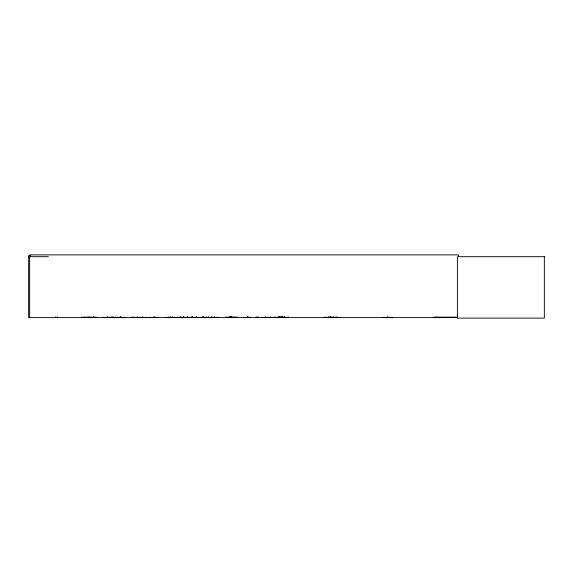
<?xml version="1.0" encoding="UTF-8"?>
<svg xmlns="http://www.w3.org/2000/svg" width="573" height="573" viewBox="0 0 573 573"><rect width="100%" height="100%" fill="white"/><g stroke="black" fill="none" stroke-linecap="round" stroke-linejoin="round"><path stroke-width="0.86" d="M115.725 317.578L115.725 317.091M124.943 317.521L124.943 317.091L124.935 317.6L102.882 317.549M235.045 317.578L235.052 317.091M277.275 317.521L277.275 317.091M286.486 317.578L286.486 317.091M434.184 317.6L434.176 317.191L457.426 317.191M434.47 317.32L451.159 317.578L451.116 317.105M434.176 317.6L457.426 317.549M434.176 317.378L457.426 317.378M165.948 317.471L200.865 317.549M174.844 317.521L174.865 317.091M325.614 317.521L325.65 317.091M334.102 317.521L334.138 317.091M211.802 317.535L211.702 316.962M187.693 317.535L187.65 316.962M183.174 317.521L183.188 317.134M324.082 317.535L340.319 317.549M331.466 317.521L331.516 317.091M183.21 317.535L183.231 316.962M243.41 317.6L250.157 317.535M132.929 317.6L139.354 317.535M275.04 317.521L275.104 317.091M119.965 317.521L120.044 317.134M130.716 317.549L131.088 317.535M230.031 317.535L230.095 317.134M231.019 317.521L231.041 317.134M281.515 317.521L281.529 317.134M97.346 317.535L84.202 317.564M203.558 317.535L218.771 317.535M190.286 317.535L190.329 317.134L190.365 317.6M261.403 317.535L288.491 317.535L288.491 317.091M268.622 317.535L268.658 317.134L268.701 317.6M326.846 317.535L326.889 317.134M133.215 317.535L133.265 317.134M153.808 317.535L153.936 317.091M230.697 317.535L230.604 316.962M30.441 255.529L28.65 255.529L28.65 317.6L457.526 317.6M28.65 256.683L48.304 256.683M84.217 317.198L95.691 317.198M226.12 317.198L237.587 317.198M84.195 317.363L95.712 317.363M226.099 317.349L237.616 317.363M140.192 317.6L140.192 317.091L140.235 317.471L146.695 317.549M237.602 317.564L225.834 317.578L225.834 317.091M382.771 317.471L391.982 317.535L391.982 317.091M281.723 317.6L281.723 316.962M230.282 317.6L230.289 316.962M120.201 317.6L120.18 316.962M280.913 317.535L281.057 316.962M203.845 317.578L203.773 317.091M181.082 317.535L181.147 316.962M169.515 317.134L169.572 317.535M288.19 317.535L288.14 317.134L288.09 317.6M282.224 317.535L282.174 317.134M285.225 317.535L285.182 317.134L285.139 317.6M278.994 317.535L278.965 316.962M333.543 317.535L333.5 317.134M274.754 317.521L274.703 317.091M267.784 317.535L267.741 317.134M192.242 317.535L192.263 316.962M337.64 317.535L337.719 317.091M330.528 317.6L330.435 316.962M196.245 317.521L196.274 316.962M189.104 317.521L189.047 317.091M109.314 317.535L109.328 317.091M216.193 317.535L216.164 317.134L216.136 317.6M207.956 317.535L207.927 317.134L207.899 317.6M117.737 317.521L117.701 317.091M177.272 317.521L177.25 317.091M168.369 317.521L168.398 316.962L168.347 317.6M203.401 317.471L203.401 317.134M149.295 317.535L149.295 317.134L149.288 317.6L158.513 317.578L158.506 317.091M458.421 256.683L458.421 254.885L29.66 254.885L29.66 317.6M387.534 316.962L387.534 317.6M387.219 316.962L387.219 317.6M382.771 317.091L382.771 317.6M339.968 317.091L339.968 317.6M337.347 317.091L337.347 317.6M336.1 316.962L336.1 317.6M335.871 316.962L335.871 317.6M333.45 317.091L333.45 317.6M333.25 316.962L333.228 317.6M332.999 316.962L332.934 317.6M331.029 316.962L331.029 317.6M330.936 317.091L330.936 317.6M330.807 316.962L330.807 317.6M330.206 317.091L330.206 317.6M330.141 316.962L330.141 317.6M329.941 316.962L329.941 317.6M329.231 317.091L329.231 317.6M328.723 316.962L328.723 317.6M328.472 316.962L328.472 317.6M326.939 317.091L326.939 317.6M324.375 317.091L324.375 317.6M284.43 316.962L284.43 317.6M284.222 316.962L284.222 317.6M284.043 316.962L284.043 317.6M283.728 316.962L283.728 317.6M282.647 316.962L282.647 317.6L282.632 316.833M282.124 317.6L282.045 316.962L282.031 317.6M281.651 317.091L281.594 317.6M281.286 316.962L281.286 317.6M280.842 316.833L280.842 317.6M280.505 317.091L280.505 317.6M280.441 317.091L280.441 317.6M279.552 317.091L279.552 317.6L279.452 316.962M279.28 317.091L279.28 317.6M278.757 316.962L278.757 317.6M278.664 317.091L278.664 317.6M278.499 316.962L278.499 317.6M270.657 316.962L270.657 317.6M270.413 316.962L270.413 317.6M267.706 317.091L267.706 317.6M265.994 316.962L265.994 317.6M265.75 316.962L265.75 317.6M261.703 317.091L261.703 317.6M258.058 316.833L258.058 317.6M257.871 316.833L257.871 317.6M256.274 316.833L256.274 317.6M250.251 317.091L250.251 317.6M248.775 316.833L248.775 317.6M247.851 316.962L247.851 317.6M247.629 316.962L247.629 317.6M247.507 316.833L247.507 317.6M243.776 317.091L243.776 317.6M232.158 316.962L232.158 317.6M231.399 316.833L231.399 317.6M231.213 316.962L231.213 317.6L231.098 316.833M230.131 316.833L230.217 317.6M229.307 316.833L229.307 317.6M218.435 317.091L218.435 317.6M214.581 316.962L214.581 317.6M214.359 316.962L214.359 317.6M212.01 317.091L212.01 317.6L211.96 317.091M211.416 316.962L211.416 317.6M208.493 316.962L208.493 317.6M208.207 316.962L208.207 317.6M206.33 316.833L206.33 317.6M204.733 316.833L204.733 317.6M203.279 317.091L203.336 317.6M202.942 316.833L202.942 317.6M202.283 316.962L202.283 317.6M196.188 317.091L196.188 317.6M196.002 316.962L196.002 317.6M195.801 317.091L195.801 317.6M192.542 316.962L192.542 317.6M192.098 316.962L192.098 317.6M191.934 317.091L191.934 317.6M191.848 316.962L191.848 317.6M187.894 316.962L187.937 317.6M187.564 316.962L187.564 317.6M187.321 316.962L187.321 317.6M185.939 317.091L185.939 317.6M184.936 317.091L184.936 317.6M183.546 317.091L183.546 317.6M182.988 316.962L182.988 317.6M180.925 316.962L180.925 317.6M179.564 316.962L179.557 317.6M178.941 317.091L178.941 317.6M177.071 317.091L177.071 317.6M172.688 316.962L172.688 317.6M172.38 316.962L172.38 317.6M170.833 316.962L170.833 317.6M170.525 316.962L170.525 317.6M169.386 317.091L169.45 317.6M165.962 317.091L165.962 317.6M154.989 316.962L154.989 317.6M154.058 316.962L153.994 317.6M153.736 316.962L153.75 317.6M146.323 317.091L146.323 317.6M142.598 316.962L142.598 317.6M142.383 316.962L142.383 317.6M139.447 317.091L139.447 317.6M137.248 316.962L137.248 317.6M137.04 316.962L137.04 317.6M133.316 317.091L133.316 317.6M132.27 316.962L132.27 317.6M121.104 316.962L121.104 317.6M120.502 316.962L120.488 317.6M120.108 317.091L120.051 317.6M116.161 317.091L116.161 317.6M113.232 316.962L113.232 317.6M112.945 316.962L112.945 317.6M112.064 316.962L112.064 317.6M111.821 316.962L111.821 317.6M110.338 317.091L110.338 317.6M109.02 317.091L109.02 317.6M107.538 316.962L107.538 317.6M107.287 316.962L107.287 317.6M103.197 317.091L103.197 317.6M97.403 317.091L97.403 317.6M93.786 316.962L93.786 317.6M93.492 316.962L93.492 317.6M83.658 316.833L83.658 317.6M81.867 316.833L81.867 317.6M57.293 316.833L57.293 317.6M55.502 316.833L55.502 317.6M89.001 317.471L89.023 317.091L89.001 317.471M544.35 256.683L457.412 256.683L457.412 318.115L544.35 318.115L544.35 256.683M200.672 317.535L200.636 317.134L200.6 317.6M192.807 317.535L192.772 317.134L192.736 317.6M180.617 317.6L180.617 317.091L180.552 317.6M131.274 317.6L131.274 317.091L131.217 317.6"/></g></svg>
